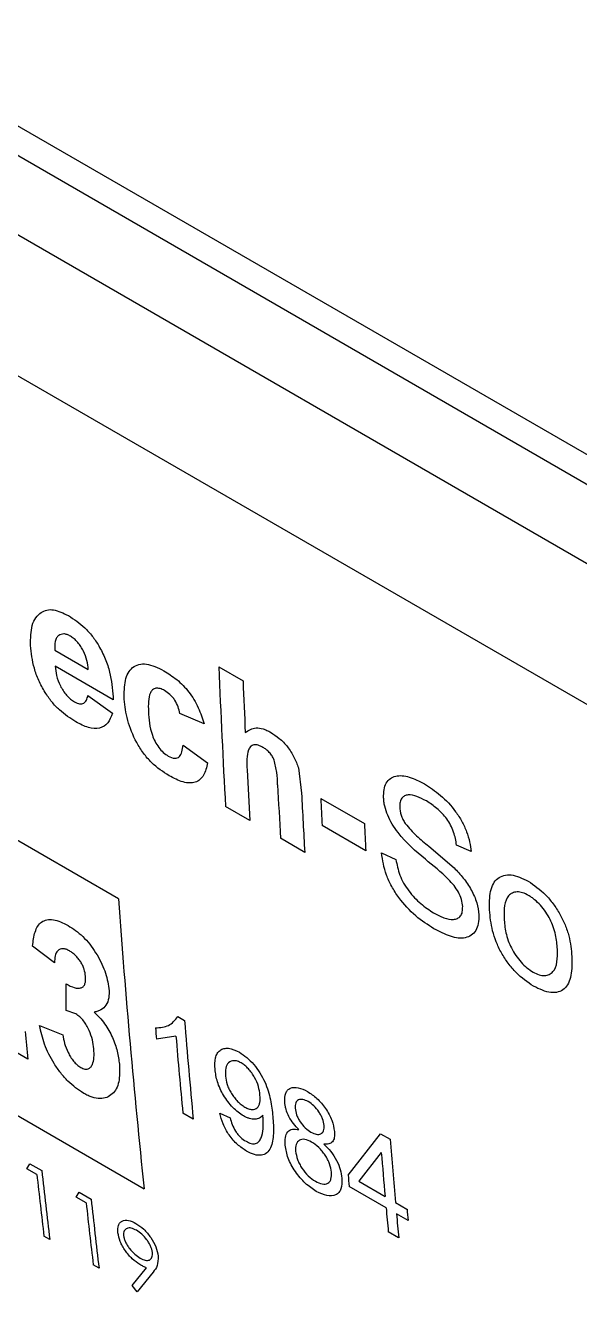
# Model space of a CAD drawing. Extents: x 75 to 2075, y 25 to 1460.
# Drawn here: x 1678.4 to 1694.58, y 761.81 to 798.75 of the extents above; entities that cross this region are included whole.
import ezdxf

# ---------------------------------------------------------------- set-up
doc = ezdxf.new("R2010")
doc.units = 0
doc.header["$LTSCALE"] = 5
doc.linetypes.add('SLD-KATı', pattern=[0])
doc.layers.get('0').update_dxf_attribs({"linetype": 'CONTINUOUS'})

msp = doc.modelspace()

# ---------------------------------------------------------------- linework, layer by layer
at = {"color": 7, "linetype": 'SLD-KATı'}
for p, q in [((1663.332, 804.388), (1718.087, 772.778)), ((1663.596, 803.374), (1718.093, 771.914)), ((1661.592, 802.218), (1716.14, 770.728)), ((1714.457, 767.582), (1659.909, 799.072)), ((1679.258, 780.528), (1680.237, 779.962)), ((1680.968, 779.078), (1679.27, 780.059)), ((1684.047, 780.035), (1684.754, 779.627)), ((1681.117, 773.27), (1670.735, 779.263)), ((1680.229, 779.197), (1680.943, 778.683)), ((1680.966, 779.164), (1680.968, 779.078)), ((1683.615, 778.372), (1682.912, 778.675)), ((1683.004, 777.749), (1683.717, 777.235)), ((1686.368, 777.088), (1686.464, 776.352)), ((1687.021, 776.2), (1688.295, 775.465)), ((1684.95, 775.552), (1684.243, 775.96)), ((1688.335, 774.672), (1687.061, 775.407)), ((1686.554, 774.626), (1685.847, 775.035)), ((1690.175, 774.807), (1690.912, 774.176)), ((1691.408, 774.647), (1690.986, 774.839)), ((1688.796, 774.611), (1689.217, 774.418)), ((1679.253, 771.404), (1678.612, 771.893)), ((1671.487, 770.805), (1681.868, 764.812)), ((1679.592, 770.011), (1679.595, 770.789)), ((1678.478, 768.593), (1676.015, 770.015)), ((1679.879, 769.911), (1679.592, 770.011)), ((1682.85, 769.834), (1683.046, 769.721)), ((1678.817, 769.576), (1679.493, 769.304)), ((1682.796, 769.267), (1682.227, 769.175)), ((1683.299, 766.846), (1682.996, 767.021)), ((1684.08, 767.021), (1684.38, 766.883)), ((1687.821, 765.211), (1688.766, 766.419)), ((1688.766, 766.419), (1689.044, 766.258)), ((1688.788, 765.872), (1688.131, 765.032)), ((1678.448, 765.397), (1678.535, 765.541)), ((1678.736, 765.231), (1678.448, 765.397)), ((1678.535, 765.541), (1678.881, 765.341)), ((1688.131, 765.032), (1688.899, 764.588)), ((1679.887, 764.567), (1679.974, 764.71)), ((1679.974, 764.71), (1680.32, 764.51)), ((1688.929, 764.257), (1687.851, 764.879)), ((1680.175, 764.4), (1679.887, 764.567)), ((1689.202, 764.413), (1689.539, 764.219)), ((1689.569, 763.887), (1689.232, 764.082)), ((1689.296, 763.384), (1688.993, 763.559)), ((1679.112, 763.33), (1678.944, 763.427)), ((1680.551, 762.499), (1680.383, 762.596)), ((1681.514, 761.988), (1681.939, 762.504)), ((1682.13, 762.383), (1681.66, 761.811)), ((1681.66, 761.811), (1681.514, 761.988))]:
    msp.add_line(p, q, dxfattribs=at)
at = {"color": 7, "linetype": 'SLD-KATı', "flags": 128}
msp.add_lwpolyline([(1685.338, 766.885), (1685.337, 766.894), (1685.336, 766.902), (1685.335, 766.911), (1685.335, 766.92), (1685.334, 766.928), (1685.333, 766.937), (1685.332, 766.946), (1685.332, 766.955)], dxfattribs=at)
at = {"color": 7, "linetype": 'SLD-KATı'}
for centre, radius, start, end in [((1963.969, 791.458), 280.155, 182.33668, 183.17104), ((1966.898, 791.147), 282.379, 182.33818, 182.64403), ((1962.455, 790.933), 277.93, 182.86651, 183.17255), ((1963.42, 790.42), 278, 182.84986, 183.17253), ((1964.267, 790.019), 278.14, 182.81639, 183.17247), ((1965.938, 789.748), 279.245, 182.78089, 182.94378), ((1967.211, 789.013), 279.245, 182.78089, 182.94378), ((1941.792, 792.172), 261.36, 184.14733, 186.00884), ((1943.978, 791.796), 262.727, 184.86676, 184.93947), ((1943.977, 791.194), 261.813, 184.70459, 185.33618), ((1935.444, 793.704), 258.19, 185.40066, 185.58128), ((1943.142, 791.321), 261.279, 184.84196, 185.33657), ((1950.854, 787.807), 262.695, 184.70517, 185.10913), ((1950.074, 787.94), 262.216, 184.82787, 185.10934), ((1927.371, 792.921), 250.172, 186.35459, 186.77051), ((1927.712, 792.844), 250.346, 186.30717, 186.77041), ((1947.624, 788.441), 260.84, 185.10952, 185.18258), ((1928.81, 792.09), 250.172, 186.35459, 186.77051), ((1929.151, 792.013), 250.346, 186.30717, 186.77041), ((1947.828, 787.739), 259.962, 185.18253, 185.33711), ((1948.132, 787.564), 259.962, 185.18253, 185.33711), ((1949.343, 787.449), 260.84, 185.10952, 185.18258)]:
    msp.add_arc(centre, radius, start, end, dxfattribs=at)
for points, knots in [([(1678.866, 781.627), (1678.918, 781.653), (1679.022, 781.706), (1679.284, 781.713), (1679.509, 781.604), (1679.66, 781.532)], [0, 0, 0, 0, 0.2505341, 0.501011, 1, 1, 1, 1]), ([(1678.552, 780.662), (1678.555, 780.868), (1678.559, 781.177), (1678.696, 781.483), (1678.809, 781.579), (1678.866, 781.627)], [0, 0, 0, 0, 0.499446, 0.749747, 1, 1, 1, 1]), ([(1679.66, 781.532), (1679.821, 781.426), (1680.063, 781.267), (1680.321, 780.978), (1680.455, 780.797), (1680.514, 780.701), (1680.544, 780.653)], [0, 0, 0, 0, 0.499048, 0.749296, 0.874625, 1, 1, 1, 1]), ([(1679.375, 780.954), (1679.352, 780.932), (1679.306, 780.889), (1679.257, 780.749), (1679.257, 780.616), (1679.258, 780.528)], [0, 0, 0, 0, 0.250099, 0.500366, 1, 1, 1, 1]), ([(1679.716, 780.932), (1679.683, 780.949), (1679.618, 780.982), (1679.492, 781.011), (1679.421, 780.977), (1679.375, 780.954)], [0, 0, 0, 0, 0.246631, 0.501214, 1, 1, 1, 1]), ([(1680.237, 779.962), (1680.227, 780.047), (1680.209, 780.216), (1680.128, 780.452), (1680.023, 780.631), (1679.931, 780.754), (1679.826, 780.861), (1679.752, 780.909), (1679.716, 780.932)], [0, 0, 0, 0, 0.250291, 0.499568, 0.624689, 0.749823, 0.874805, 1, 1, 1, 1]), ([(1678.978, 779.292), (1678.912, 779.408), (1678.781, 779.638), (1678.611, 780.117), (1678.576, 780.444), (1678.552, 780.662)], [0, 0, 0, 0, 0.250191, 0.50044, 1, 1, 1, 1]), ([(1680.544, 780.653), (1680.611, 780.526), (1680.746, 780.272), (1680.91, 779.753), (1680.944, 779.4), (1680.966, 779.164)], [0, 0, 0, 0, 0.2499547, 0.5001259, 1, 1, 1, 1]), ([(1679.27, 780.059), (1679.279, 779.968), (1679.299, 779.786), (1679.391, 779.532), (1679.503, 779.34), (1679.603, 779.205), (1679.699, 779.112), (1679.777, 779.051), (1679.816, 779.027), (1679.836, 779.015)], [0, 0, 0, 0, 0.250169, 0.499377, 0.622663, 0.749675, 0.874678, 0.937328, 1, 1, 1, 1]), ([(1681.288, 779.091), (1681.287, 779.281), (1681.286, 779.568), (1681.392, 779.865), (1681.524, 780.03), (1681.709, 780.117), (1682.007, 780.136), (1682.269, 780.009), (1682.443, 779.925)], [0, 0, 0, 0, 0.250144, 0.375355, 0.500469, 0.625592, 0.750726, 1, 1, 1, 1]), ([(1682.443, 779.925), (1682.569, 779.845), (1682.821, 779.686), (1683.125, 779.378), (1683.326, 779.084), (1683.492, 778.769), (1683.566, 778.53), (1683.615, 778.372)], [0, 0, 0, 0, 0.2502404, 0.4997104, 0.6220034, 0.7500336, 1, 1, 1, 1]), ([(1679.875, 778.431), (1679.714, 778.536), (1679.473, 778.693), (1679.167, 779.01), (1679.041, 779.198), (1678.978, 779.292)], [0, 0, 0, 0, 0.499563, 0.749815, 1, 1, 1, 1]), ([(1679.836, 779.015), (1679.887, 778.99), (1679.963, 778.953), (1680.051, 778.955), (1680.125, 778.982), (1680.191, 779.061), (1680.217, 779.152), (1680.229, 779.197)], [0, 0, 0, 0, 0.249481, 0.371127, 0.499788, 0.749478, 1, 1, 1, 1]), ([(1682.595, 776.861), (1682.42, 776.975), (1682.158, 777.146), (1681.84, 777.513), (1681.582, 777.929), (1681.355, 778.489), (1681.31, 778.89), (1681.288, 779.091)], [0, 0, 0, 0, 0.2496839, 0.3746337, 0.500037, 0.7497972, 1, 1, 1, 1]), ([(1682.464, 779.346), (1682.419, 779.368), (1682.329, 779.413), (1682.207, 779.419), (1682.111, 779.374), (1682.024, 779.254), (1681.985, 779.032), (1681.99, 778.833), (1681.993, 778.734)], [0, 0, 0, 0, 0.124991, 0.249798, 0.37476, 0.499694, 0.749473, 1, 1, 1, 1]), ([(1682.912, 778.675), (1682.898, 778.739), (1682.868, 778.868), (1682.786, 779.037), (1682.697, 779.156), (1682.597, 779.26), (1682.517, 779.311), (1682.464, 779.346)], [0, 0, 0, 0, 0.250261, 0.499565, 0.621331, 0.749974, 1, 1, 1, 1]), ([(1680.943, 778.683), (1680.903, 778.58), (1680.825, 778.376), (1680.579, 778.223), (1680.245, 778.243), (1679.998, 778.368), (1679.875, 778.431)], [0, 0, 0, 0, 0.250334, 0.499865, 0.749673, 1, 1, 1, 1]), ([(1681.993, 778.734), (1682.008, 778.51), (1682.028, 778.229), (1682.181, 777.859), (1682.291, 777.684), (1682.426, 777.531), (1682.524, 777.467), (1682.573, 777.435)], [0, 0, 0, 0, 0.499517, 0.626874, 0.749915, 0.87485, 1, 1, 1, 1]), ([(1684.82, 778.121), (1684.917, 778.184), (1685.062, 778.279), (1685.304, 778.241), (1685.448, 778.187), (1685.522, 778.147), (1685.559, 778.127)], [0, 0, 0, 0, 0.498641, 0.749057, 0.874496, 1, 1, 1, 1]), ([(1685.559, 778.127), (1685.644, 778.073), (1685.813, 777.965), (1686.055, 777.715), (1686.219, 777.46), (1686.316, 777.247), (1686.35, 777.141), (1686.368, 777.088)], [0, 0, 0, 0, 0.250307, 0.499975, 0.749389, 0.874642, 1, 1, 1, 1]), ([(1682.573, 777.435), (1682.637, 777.405), (1682.733, 777.36), (1682.839, 777.375), (1682.921, 777.428), (1682.976, 777.56), (1682.995, 777.685), (1683.004, 777.749)], [0, 0, 0, 0, 0.249074, 0.374172, 0.499311, 0.74325, 1, 1, 1, 1]), ([(1685.334, 777.689), (1685.288, 777.712), (1685.194, 777.76), (1685.067, 777.769), (1684.969, 777.719), (1684.852, 777.512), (1684.863, 777.247), (1684.872, 777.034)], [0, 0, 0, 0, 0.125209, 0.250147, 0.37621, 0.500303, 1, 1, 1, 1]), ([(1685.663, 777.319), (1685.644, 777.359), (1685.606, 777.439), (1685.521, 777.545), (1685.429, 777.63), (1685.366, 777.669), (1685.334, 777.689)], [0, 0, 0, 0, 0.250035, 0.499769, 0.752502, 1, 1, 1, 1]), ([(1683.717, 777.235), (1683.688, 777.106), (1683.644, 776.912), (1683.504, 776.742), (1683.366, 776.663), (1683.197, 776.641), (1682.942, 776.681), (1682.733, 776.789), (1682.595, 776.861)], [0, 0, 0, 0, 0.249824, 0.377177, 0.499989, 0.622193, 0.750153, 1, 1, 1, 1]), ([(1685.764, 776.598), (1685.76, 776.715), (1685.751, 776.945), (1685.692, 777.196), (1685.663, 777.319)], [0, 0, 0, 0, 0.512756, 1, 1, 1, 1]), ([(1688.857, 776.218), (1688.857, 776.299), (1688.858, 776.462), (1688.925, 776.656), (1689.047, 776.787), (1689.259, 776.882), (1689.601, 776.855), (1689.898, 776.701), (1690.046, 776.624)], [0, 0, 0, 0, 0.125161, 0.25024, 0.37531, 0.500477, 0.749795, 1, 1, 1, 1]), ([(1690.046, 776.624), (1690.206, 776.521), (1690.525, 776.317), (1690.904, 775.911), (1691.147, 775.531), (1691.286, 775.228), (1691.376, 774.926), (1691.398, 774.74), (1691.408, 774.647)], [0, 0, 0, 0, 0.250135, 0.499414, 0.624536, 0.74896, 0.87475, 1, 1, 1, 1]), ([(1690.077, 774.423), (1689.796, 774.657), (1689.442, 774.952), (1689.104, 775.445), (1688.969, 775.708), (1688.897, 775.929), (1688.865, 776.098), (1688.859, 776.178), (1688.857, 776.218)], [0, 0, 0, 0, 0.499165, 0.627052, 0.749535, 0.874605, 0.937282, 1, 1, 1, 1]), ([(1690.104, 776.124), (1690.012, 776.173), (1689.829, 776.271), (1689.607, 776.317), (1689.464, 776.28), (1689.38, 776.21), (1689.33, 776.1), (1689.329, 776), (1689.328, 775.95)], [0, 0, 0, 0, 0.250355, 0.499925, 0.629626, 0.750059, 0.874992, 1, 1, 1, 1]), ([(1690.986, 774.839), (1690.965, 774.964), (1690.932, 775.153), (1690.817, 775.417), (1690.704, 775.603), (1690.566, 775.768), (1690.366, 775.958), (1690.208, 776.058), (1690.104, 776.124)], [0, 0, 0, 0, 0.249651, 0.3779124, 0.4996769, 0.6186386, 0.749897, 1, 1, 1, 1]), ([(1689.328, 775.95), (1689.336, 775.872), (1689.349, 775.755), (1689.416, 775.584), (1689.465, 775.503), (1689.489, 775.463)], [0, 0, 0, 0, 0.499286, 0.749716, 1, 1, 1, 1]), ([(1689.489, 775.463), (1689.598, 775.339), (1689.817, 775.09), (1690.055, 774.902), (1690.175, 774.807)], [0, 0, 0, 0, 0.498476, 1, 1, 1, 1]), ([(1690.326, 772.397), (1690.147, 772.512), (1689.789, 772.739), (1689.36, 773.202), (1689.088, 773.627), (1688.874, 774.08), (1688.827, 774.398), (1688.796, 774.611)], [0, 0, 0, 0, 0.25047, 0.500011, 0.627331, 0.750605, 1, 1, 1, 1]), ([(1689.217, 774.418), (1689.245, 774.267), (1689.287, 774.041), (1689.438, 773.723), (1689.637, 773.428), (1689.939, 773.108), (1690.19, 772.945), (1690.316, 772.863)], [0, 0, 0, 0, 0.249879, 0.371369, 0.500102, 0.749831, 1, 1, 1, 1]), ([(1691.164, 773.048), (1691.157, 773.114), (1691.141, 773.248), (1691.047, 773.465), (1690.91, 773.667), (1690.589, 774.008), (1690.303, 774.24), (1690.077, 774.423)], [0, 0, 0, 0, 0.124775, 0.249248, 0.367245, 0.499134, 1, 1, 1, 1]), ([(1690.912, 774.176), (1691.005, 774.079), (1691.19, 773.884), (1691.425, 773.533), (1691.594, 773.151), (1691.621, 772.92), (1691.635, 772.804)], [0, 0, 0, 0, 0.250505, 0.500568, 0.750063, 1, 1, 1, 1]), ([(1691.948, 772.945), (1691.947, 773.133), (1691.946, 773.418), (1692.048, 773.714), (1692.179, 773.876), (1692.358, 773.963), (1692.648, 773.99), (1692.906, 773.867), (1693.078, 773.786)], [0, 0, 0, 0, 0.250179, 0.37906, 0.500535, 0.625584, 0.750869, 1, 1, 1, 1]), ([(1693.078, 773.786), (1693.249, 773.669), (1693.506, 773.494), (1693.809, 773.128), (1694.006, 772.83), (1694.162, 772.509), (1694.304, 772.08), (1694.333, 771.783), (1694.352, 771.587)], [0, 0, 0, 0, 0.249136, 0.373428, 0.499541, 0.620608, 0.749932, 1, 1, 1, 1]), ([(1693.086, 773.369), (1693.027, 773.398), (1692.91, 773.458), (1692.747, 773.48), (1692.61, 773.446), (1692.461, 773.341), (1692.368, 773.086), (1692.371, 772.83), (1692.372, 772.701)], [0, 0, 0, 0, 0.125116, 0.250204, 0.375315, 0.500443, 0.749639, 1, 1, 1, 1]), ([(1693.929, 771.803), (1693.917, 771.939), (1693.9, 772.148), (1693.815, 772.446), (1693.72, 772.672), (1693.593, 772.888), (1693.438, 773.087), (1693.294, 773.224), (1693.175, 773.315), (1693.115, 773.351), (1693.086, 773.369)], [0, 0, 0, 0, 0.2499735, 0.3811355, 0.4999693, 0.6245036, 0.7499128, 0.8748178, 0.9373984, 1, 1, 1, 1]), ([(1690.316, 772.863), (1690.417, 772.809), (1690.618, 772.702), (1690.857, 772.653), (1691.015, 772.691), (1691.108, 772.763), (1691.163, 772.884), (1691.164, 772.993), (1691.164, 773.048)], [0, 0, 0, 0, 0.250371, 0.499991, 0.625111, 0.750096, 0.874985, 1, 1, 1, 1]), ([(1691.635, 772.804), (1691.634, 772.716), (1691.633, 772.54), (1691.552, 772.34), (1691.422, 772.198), (1691.189, 772.1), (1690.813, 772.143), (1690.489, 772.312), (1690.326, 772.397)], [0, 0, 0, 0, 0.125116, 0.250173, 0.37383, 0.500457, 0.74977, 1, 1, 1, 1]), ([(1693.232, 770.72), (1693.058, 770.838), (1692.797, 771.016), (1692.489, 771.388), (1692.288, 771.693), (1692.134, 772.018), (1691.995, 772.45), (1691.967, 772.747), (1691.948, 772.945)], [0, 0, 0, 0, 0.249107, 0.374293, 0.499489, 0.624619, 0.749826, 1, 1, 1, 1]), ([(1678.612, 771.893), (1678.63, 772.036), (1678.664, 772.32), (1678.818, 772.582), (1679.025, 772.668), (1679.276, 772.675), (1679.5, 772.567), (1679.648, 772.495)], [0, 0, 0, 0, 0.250567, 0.500133, 0.624786, 0.750552, 1, 1, 1, 1]), ([(1679.648, 772.495), (1679.794, 772.397), (1680.013, 772.251), (1680.283, 771.952), (1680.514, 771.617), (1680.752, 771.159), (1680.812, 770.823), (1680.842, 770.656)], [0, 0, 0, 0, 0.249746, 0.375612, 0.500415, 0.750407, 1, 1, 1, 1]), ([(1692.372, 772.701), (1692.384, 772.564), (1692.402, 772.356), (1692.487, 772.058), (1692.582, 771.832), (1692.712, 771.617), (1692.866, 771.418), (1693.04, 771.25), (1693.16, 771.174), (1693.22, 771.135)], [0, 0, 0, 0, 0.250025, 0.381626, 0.50011, 0.624364, 0.750193, 0.874205, 1, 1, 1, 1]), ([(1679.689, 771.75), (1679.655, 771.768), (1679.586, 771.804), (1679.491, 771.818), (1679.41, 771.803), (1679.324, 771.746), (1679.261, 771.615), (1679.256, 771.474), (1679.253, 771.404)], [0, 0, 0, 0, 0.125158, 0.250125, 0.374644, 0.500349, 0.749771, 1, 1, 1, 1]), ([(1680.158, 771.01), (1680.149, 771.077), (1680.134, 771.177), (1680.078, 771.322), (1680.019, 771.43), (1679.946, 771.531), (1679.865, 771.621), (1679.777, 771.696), (1679.719, 771.732), (1679.689, 771.75)], [0, 0, 0, 0, 0.249514, 0.374613, 0.499588, 0.624051, 0.749736, 0.874771, 1, 1, 1, 1]), ([(1693.22, 771.135), (1693.279, 771.105), (1693.396, 771.046), (1693.558, 771.025), (1693.695, 771.059), (1693.842, 771.164), (1693.934, 771.418), (1693.931, 771.674), (1693.929, 771.803)], [0, 0, 0, 0, 0.125091, 0.250125, 0.375264, 0.500421, 0.749682, 1, 1, 1, 1]), ([(1694.352, 771.587), (1694.354, 771.396), (1694.357, 771.109), (1694.262, 770.805), (1694.138, 770.632), (1693.958, 770.543), (1693.668, 770.513), (1693.406, 770.638), (1693.232, 770.72)], [0, 0, 0, 0, 0.250263, 0.375494, 0.500611, 0.625759, 0.750903, 1, 1, 1, 1]), ([(1680.032, 770.676), (1680.056, 770.688), (1680.104, 770.713), (1680.144, 770.794), (1680.165, 770.892), (1680.16, 770.971), (1680.158, 771.01)], [0, 0, 0, 0, 0.250045, 0.499819, 0.749727, 1, 1, 1, 1]), ([(1679.595, 770.789), (1679.674, 770.746), (1679.794, 770.683), (1679.941, 770.654), (1680.001, 770.668), (1680.032, 770.676)], [0, 0, 0, 0, 0.499623, 0.749722, 1, 1, 1, 1]), ([(1680.842, 770.656), (1680.844, 770.56), (1680.849, 770.368), (1680.765, 770.153), (1680.639, 770.041), (1680.515, 769.987), (1680.446, 769.974), (1680.411, 769.967)], [0, 0, 0, 0, 0.249936, 0.499635, 0.749524, 0.874734, 1, 1, 1, 1]), ([(1680.398, 768.895), (1680.388, 768.98), (1680.367, 769.15), (1680.287, 769.388), (1680.191, 769.577), (1680.101, 769.712), (1679.995, 769.833), (1679.918, 769.885), (1679.879, 769.911)], [0, 0, 0, 0, 0.250314, 0.500046, 0.630527, 0.750226, 0.87508, 1, 1, 1, 1]), ([(1680.411, 769.967), (1680.465, 769.916), (1680.572, 769.815), (1680.764, 769.567), (1680.955, 769.225), (1681.096, 768.816), (1681.128, 768.569), (1681.145, 768.445)], [0, 0, 0, 0, 0.1251071, 0.2502355, 0.4997813, 0.7496724, 1, 1, 1, 1]), ([(1682.199, 769.507), (1682.336, 769.516), (1682.61, 769.534), (1682.77, 769.734), (1682.85, 769.834)], [0, 0, 0, 0, 0.500119, 1, 1, 1, 1]), ([(1680.103, 767.596), (1679.946, 767.703), (1679.712, 767.861), (1679.428, 768.19), (1679.178, 768.546), (1678.935, 769.035), (1678.856, 769.395), (1678.817, 769.576)], [0, 0, 0, 0, 0.249393, 0.372577, 0.500052, 0.749644, 1, 1, 1, 1]), ([(1679.493, 769.304), (1679.508, 769.222), (1679.538, 769.057), (1679.622, 768.834), (1679.719, 768.658), (1679.807, 768.534), (1679.909, 768.423), (1679.981, 768.375), (1680.017, 768.352)], [0, 0, 0, 0, 0.2503753, 0.5000592, 0.6276517, 0.7502235, 0.8750295, 1, 1, 1, 1]), ([(1680.017, 768.352), (1680.057, 768.333), (1680.137, 768.294), (1680.233, 768.306), (1680.307, 768.354), (1680.376, 768.456), (1680.414, 768.637), (1680.404, 768.809), (1680.398, 768.895)], [0, 0, 0, 0, 0.124852, 0.249606, 0.369183, 0.499849, 0.749637, 1, 1, 1, 1]), ([(1683.936, 768.297), (1683.932, 768.414), (1683.928, 768.59), (1683.995, 768.765), (1684.08, 768.857), (1684.193, 768.909), (1684.373, 768.925), (1684.537, 768.848), (1684.646, 768.797)], [0, 0, 0, 0, 0.249987, 0.376492, 0.500446, 0.627554, 0.750932, 1, 1, 1, 1]), ([(1684.646, 768.797), (1684.719, 768.75), (1684.863, 768.654), (1685.07, 768.441), (1685.251, 768.196), (1685.44, 767.841), (1685.572, 767.398), (1685.606, 767.082), (1685.623, 766.923)], [0, 0, 0, 0, 0.124995, 0.250032, 0.375037, 0.500135, 0.749448, 1, 1, 1, 1]), ([(1681.145, 768.445), (1681.15, 768.265), (1681.162, 767.905), (1680.994, 767.603), (1680.784, 767.47), (1680.589, 767.43), (1680.396, 767.463), (1680.231, 767.527), (1680.145, 767.573), (1680.103, 767.596)], [0, 0, 0, 0, 0.249898, 0.499243, 0.624712, 0.749612, 0.874662, 0.937318, 1, 1, 1, 1]), ([(1684.702, 768.483), (1684.665, 768.502), (1684.59, 768.54), (1684.455, 768.557), (1684.321, 768.504), (1684.233, 768.341), (1684.238, 768.181), (1684.241, 768.101)], [0, 0, 0, 0, 0.123924, 0.251638, 0.500129, 0.749673, 1, 1, 1, 1]), ([(1685.249, 767.546), (1685.238, 767.627), (1685.217, 767.79), (1685.119, 768.02), (1685.009, 768.191), (1684.915, 768.31), (1684.81, 768.413), (1684.738, 768.46), (1684.702, 768.483)], [0, 0, 0, 0, 0.250115, 0.49928, 0.627028, 0.750359, 0.874616, 1, 1, 1, 1]), ([(1684.771, 766.937), (1684.718, 766.97), (1684.611, 767.038), (1684.454, 767.182), (1684.311, 767.352), (1684.184, 767.537), (1684.079, 767.733), (1683.978, 767.996), (1683.952, 768.177), (1683.936, 768.297)], [0, 0, 0, 0, 0.125085, 0.250077, 0.374997, 0.500222, 0.623874, 0.750339, 1, 1, 1, 1]), ([(1684.241, 768.101), (1684.252, 768.02), (1684.27, 767.9), (1684.34, 767.724), (1684.412, 767.593), (1684.499, 767.469), (1684.595, 767.357), (1684.7, 767.263), (1684.771, 767.218), (1684.807, 767.195)], [0, 0, 0, 0, 0.2495304, 0.37463, 0.4997008, 0.6258616, 0.7503624, 0.8742674, 1, 1, 1, 1]), ([(1685.972, 767.332), (1685.972, 767.428), (1685.972, 767.572), (1686.051, 767.695), (1686.163, 767.771), (1686.357, 767.787), (1686.54, 767.696), (1686.632, 767.651)], [0, 0, 0, 0, 0.249552, 0.372668, 0.500325, 0.749906, 1, 1, 1, 1]), ([(1686.632, 767.651), (1686.726, 767.589), (1686.867, 767.497), (1687.044, 767.31), (1687.165, 767.154), (1687.269, 766.986), (1687.378, 766.753), (1687.404, 766.591), (1687.422, 766.484)], [0, 0, 0, 0, 0.249844, 0.375105, 0.500362, 0.626906, 0.750766, 1, 1, 1, 1]), ([(1684.807, 767.195), (1684.842, 767.177), (1684.914, 767.14), (1685.014, 767.119), (1685.099, 767.131), (1685.169, 767.168), (1685.218, 767.235), (1685.256, 767.354), (1685.252, 767.47), (1685.249, 767.546)], [0, 0, 0, 0, 0.125083, 0.250092, 0.375119, 0.500151, 0.621997, 0.75021, 1, 1, 1, 1]), ([(1686.386, 766.537), (1686.331, 766.594), (1686.221, 766.708), (1686.086, 766.918), (1686.014, 767.099), (1685.983, 767.235), (1685.976, 767.3), (1685.972, 767.332)], [0, 0, 0, 0, 0.250222, 0.499788, 0.749306, 0.874609, 1, 1, 1, 1]), ([(1686.657, 767.355), (1686.604, 767.38), (1686.498, 767.432), (1686.388, 767.417), (1686.323, 767.372), (1686.276, 767.304), (1686.275, 767.22), (1686.275, 767.165)], [0, 0, 0, 0, 0.249954, 0.499794, 0.62693, 0.750559, 1, 1, 1, 1]), ([(1687.119, 766.659), (1687.108, 766.723), (1687.093, 766.817), (1687.03, 766.955), (1686.95, 767.086), (1686.824, 767.241), (1686.713, 767.317), (1686.657, 767.355)], [0, 0, 0, 0, 0.249707, 0.371533, 0.500392, 0.747983, 1, 1, 1, 1]), ([(1684.858, 765.911), (1684.768, 765.97), (1684.59, 766.087), (1684.381, 766.327), (1684.248, 766.538), (1684.143, 766.758), (1684.106, 766.916), (1684.08, 767.021)], [0, 0, 0, 0, 0.249971, 0.499383, 0.623586, 0.749914, 1, 1, 1, 1]), ([(1684.38, 766.883), (1684.397, 766.819), (1684.431, 766.69), (1684.514, 766.52), (1684.604, 766.397), (1684.706, 766.287), (1684.788, 766.234), (1684.842, 766.198)], [0, 0, 0, 0, 0.250449, 0.499976, 0.623983, 0.75033, 1, 1, 1, 1]), ([(1685.332, 766.955), (1685.301, 766.923), (1685.24, 766.86), (1685.102, 766.834), (1684.972, 766.85), (1684.859, 766.89), (1684.8, 766.921), (1684.771, 766.937)], [0, 0, 0, 0, 0.249797, 0.499712, 0.749643, 0.874787, 1, 1, 1, 1]), ([(1684.842, 766.198), (1684.893, 766.173), (1684.995, 766.123), (1685.128, 766.122), (1685.222, 766.186), (1685.302, 766.328), (1685.355, 766.555), (1685.344, 766.775), (1685.338, 766.885)], [0, 0, 0, 0, 0.124873, 0.249723, 0.372893, 0.49964, 0.749654, 1, 1, 1, 1]), ([(1685.623, 766.923), (1685.635, 766.753), (1685.658, 766.415), (1685.596, 766.047), (1685.458, 765.848), (1685.296, 765.779), (1685.091, 765.794), (1684.936, 765.872), (1684.858, 765.911)], [0, 0, 0, 0, 0.25054, 0.500162, 0.631123, 0.75011, 0.875033, 1, 1, 1, 1]), ([(1686.275, 767.165), (1686.284, 767.101), (1686.299, 767.006), (1686.36, 766.867), (1686.441, 766.734), (1686.569, 766.578), (1686.681, 766.503), (1686.737, 766.466)], [0, 0, 0, 0, 0.24989, 0.37411, 0.500587, 0.750168, 1, 1, 1, 1]), ([(1685.986, 766.083), (1685.982, 766.16), (1685.976, 766.315), (1686.046, 766.487), (1686.187, 766.573), (1686.319, 766.549), (1686.386, 766.537)], [0, 0, 0, 0, 0.2505499, 0.5004065, 0.7500814, 1, 1, 1, 1]), ([(1686.737, 766.466), (1686.79, 766.44), (1686.897, 766.388), (1687.008, 766.402), (1687.073, 766.446), (1687.119, 766.519), (1687.119, 766.603), (1687.119, 766.659)], [0, 0, 0, 0, 0.249874, 0.499537, 0.626349, 0.750345, 1, 1, 1, 1]), ([(1686.754, 766.176), (1686.687, 766.208), (1686.586, 766.257), (1686.471, 766.256), (1686.397, 766.231), (1686.338, 766.183), (1686.286, 766.087), (1686.288, 765.98), (1686.289, 765.909)], [0, 0, 0, 0, 0.2494176, 0.3721892, 0.499923, 0.6264683, 0.7504482, 1, 1, 1, 1]), ([(1687.334, 765.294), (1687.322, 765.374), (1687.303, 765.494), (1687.225, 765.668), (1687.15, 765.795), (1687.061, 765.913), (1686.931, 766.057), (1686.825, 766.128), (1686.754, 766.176)], [0, 0, 0, 0, 0.249529, 0.375012, 0.49995, 0.625281, 0.750499, 1, 1, 1, 1]), ([(1687.422, 766.484), (1687.424, 766.424), (1687.428, 766.303), (1687.37, 766.172), (1687.278, 766.12), (1687.187, 766.11), (1687.137, 766.115), (1687.112, 766.118)], [0, 0, 0, 0, 0.250162, 0.499692, 0.749362, 0.874635, 1, 1, 1, 1]), ([(1686.893, 764.736), (1686.784, 764.808), (1686.622, 764.915), (1686.417, 765.131), (1686.278, 765.313), (1686.158, 765.507), (1686.035, 765.775), (1686.005, 765.959), (1685.986, 766.083)], [0, 0, 0, 0, 0.249687, 0.373705, 0.500204, 0.627086, 0.750593, 1, 1, 1, 1]), ([(1686.289, 765.909), (1686.301, 765.829), (1686.32, 765.711), (1686.397, 765.537), (1686.497, 765.371), (1686.655, 765.173), (1686.795, 765.078), (1686.866, 765.03)], [0, 0, 0, 0, 0.249907, 0.374383, 0.500635, 0.750285, 1, 1, 1, 1]), ([(1687.112, 766.118), (1687.182, 766.048), (1687.323, 765.907), (1687.493, 765.641), (1687.603, 765.366), (1687.626, 765.202), (1687.637, 765.12)], [0, 0, 0, 0, 0.2501559, 0.4998717, 0.7496271, 1, 1, 1, 1]), ([(1686.866, 765.03), (1686.934, 764.997), (1687.036, 764.948), (1687.153, 764.945), (1687.227, 764.969), (1687.287, 765.016), (1687.338, 765.114), (1687.336, 765.222), (1687.334, 765.294)], [0, 0, 0, 0, 0.249526, 0.374399, 0.500066, 0.625293, 0.750499, 1, 1, 1, 1]), ([(1687.637, 765.12), (1687.638, 765.008), (1687.64, 764.842), (1687.554, 764.698), (1687.429, 764.607), (1687.21, 764.581), (1686.999, 764.684), (1686.893, 764.736)], [0, 0, 0, 0, 0.249661, 0.372741, 0.500414, 0.749997, 1, 1, 1, 1]), ([(1681.103, 763.529), (1681.101, 763.608), (1681.099, 763.725), (1681.16, 763.827), (1681.247, 763.892), (1681.402, 763.909), (1681.554, 763.838), (1681.63, 763.803)], [0, 0, 0, 0, 0.2495684, 0.3746572, 0.5003462, 0.7501599, 1, 1, 1, 1]), ([(1681.644, 763.601), (1681.592, 763.626), (1681.489, 763.677), (1681.382, 763.669), (1681.318, 763.633), (1681.283, 763.587), (1681.265, 763.524), (1681.268, 763.47), (1681.27, 763.443)], [0, 0, 0, 0, 0.24974, 0.499143, 0.628558, 0.749616, 0.874789, 1, 1, 1, 1]), ([(1681.63, 763.803), (1681.706, 763.751), (1681.822, 763.672), (1681.966, 763.517), (1682.095, 763.347), (1682.225, 763.109), (1682.261, 762.936), (1682.278, 762.849)], [0, 0, 0, 0, 0.24979, 0.376194, 0.500687, 0.749081, 1, 1, 1, 1]), ([(1682.109, 762.958), (1682.105, 762.987), (1682.095, 763.045), (1682.059, 763.139), (1682.009, 763.235), (1681.926, 763.356), (1681.802, 763.497), (1681.697, 763.566), (1681.644, 763.601)], [0, 0, 0, 0, 0.125202, 0.250369, 0.371556, 0.500838, 0.750258, 1, 1, 1, 1]), ([(1681.744, 762.603), (1681.669, 762.653), (1681.519, 762.753), (1681.345, 762.962), (1681.235, 763.137), (1681.143, 763.32), (1681.119, 763.445), (1681.103, 763.529)], [0, 0, 0, 0, 0.2498712, 0.4995248, 0.6281102, 0.7503791, 1, 1, 1, 1]), ([(1681.27, 763.443), (1681.275, 763.413), (1681.284, 763.354), (1681.322, 763.258), (1681.376, 763.161), (1681.462, 763.038), (1681.59, 762.896), (1681.698, 762.826), (1681.751, 762.791)], [0, 0, 0, 0, 0.125122, 0.250235, 0.370354, 0.500661, 0.750177, 1, 1, 1, 1]), ([(1681.751, 762.791), (1681.802, 762.765), (1681.879, 762.726), (1681.967, 762.718), (1682.024, 762.732), (1682.069, 762.763), (1682.111, 762.828), (1682.11, 762.906), (1682.109, 762.958)], [0, 0, 0, 0, 0.249884, 0.374888, 0.500362, 0.627435, 0.750932, 1, 1, 1, 1]), ([(1682.278, 762.849), (1682.275, 762.751), (1682.269, 762.554), (1682.177, 762.44), (1682.13, 762.383)], [0, 0, 0, 0, 0.498559, 1, 1, 1, 1]), ([(1681.939, 762.504), (1681.907, 762.519), (1681.843, 762.547), (1681.777, 762.584), (1681.744, 762.603)], [0, 0, 0, 0, 0.500002, 1, 1, 1, 1])]:
    msp.add_open_spline(points, degree=3, knots=knots, dxfattribs=at)

doc.saveas('drawing.dxf')
